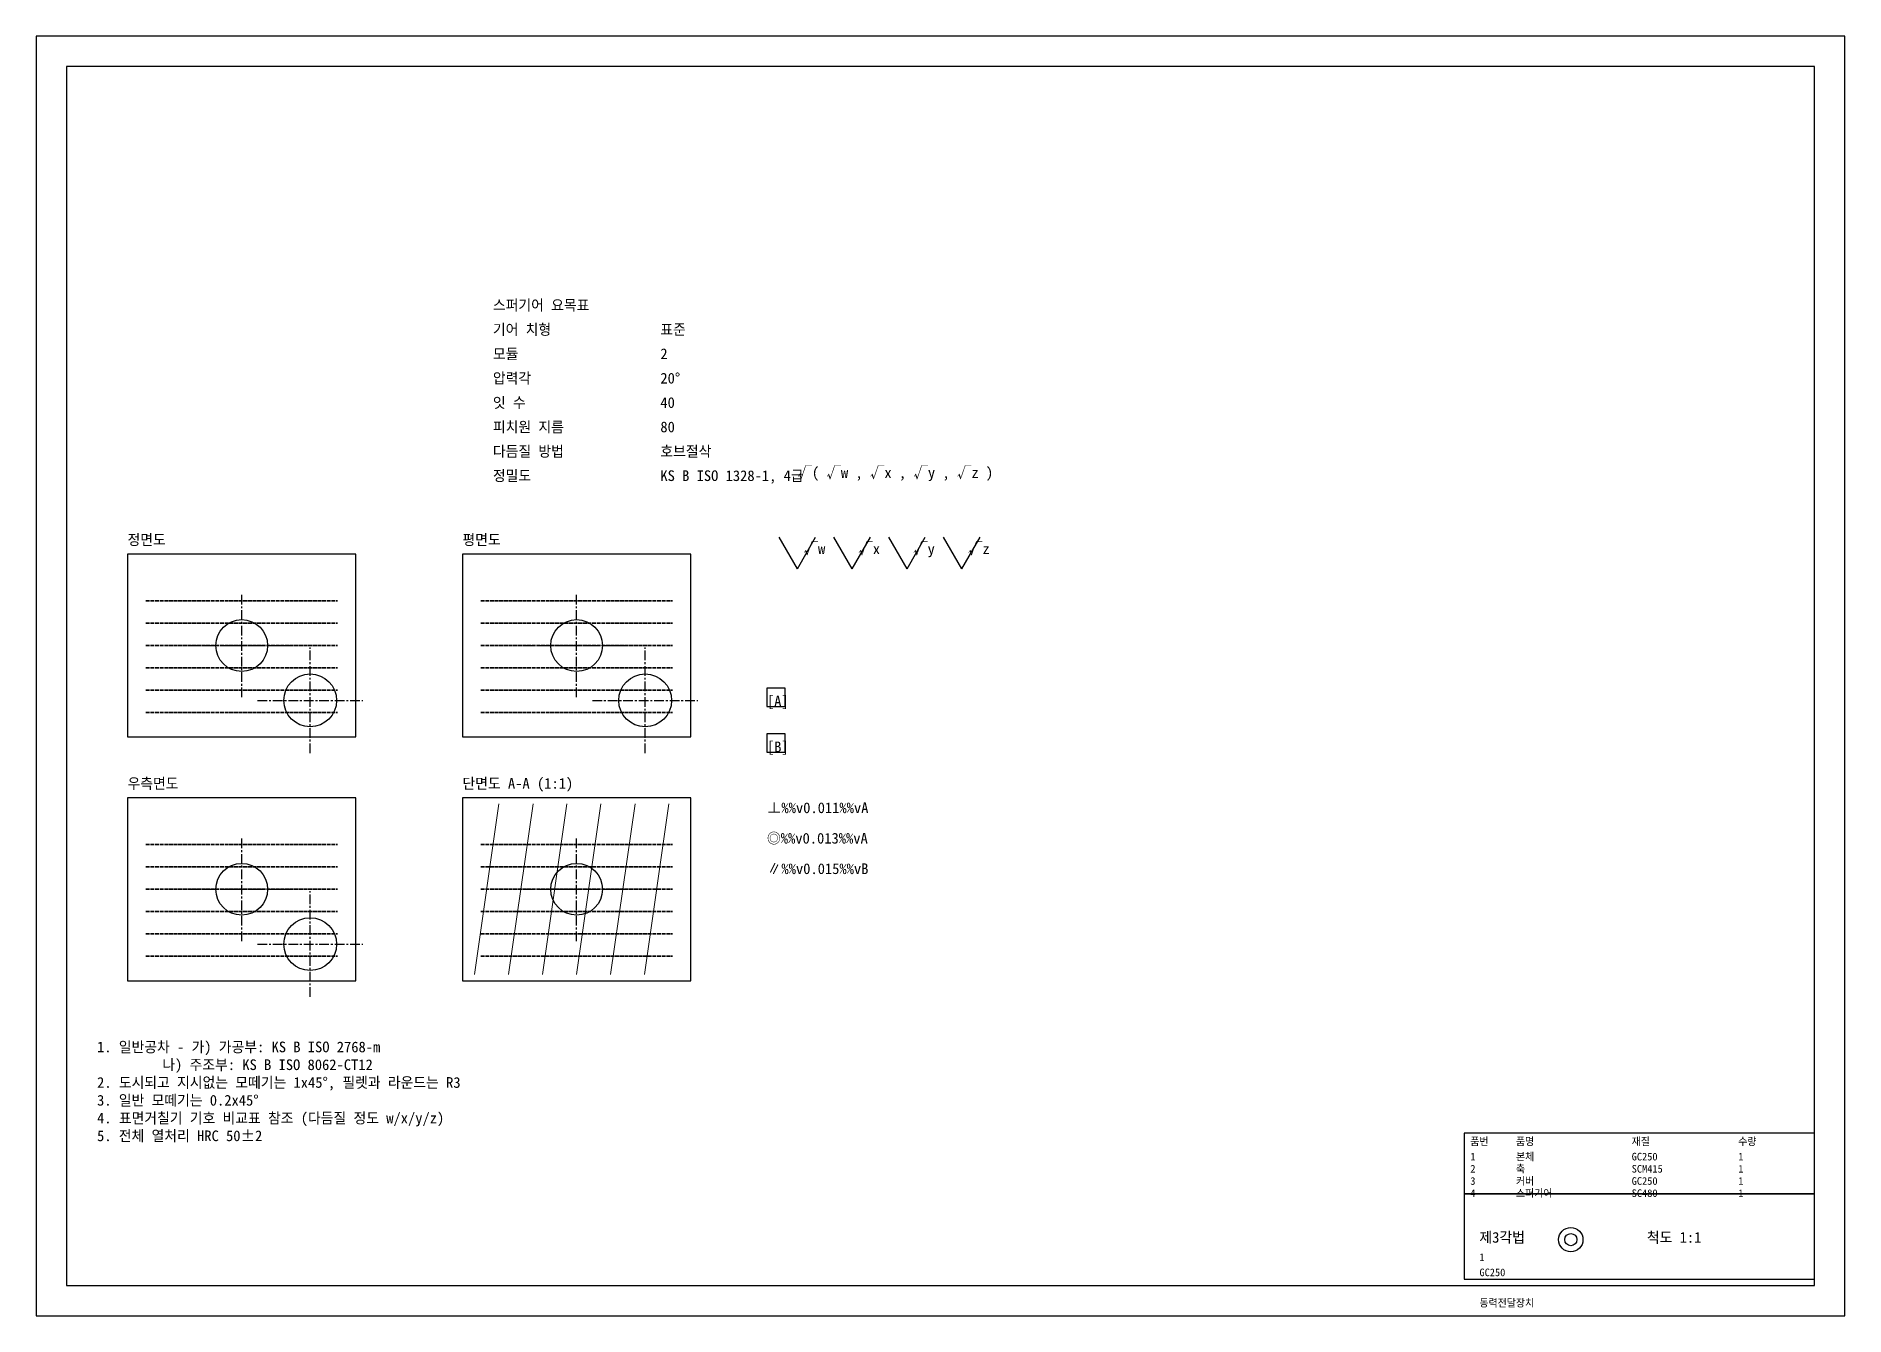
# Model space of a CAD drawing. Header units: millimetres. Extents: x 0 to 594, y 0 to 420.
import ezdxf

# ---------------------------------------------------------------- set-up
doc = ezdxf.new("R2010")
doc.units = ezdxf.units.MM
doc.linetypes.add('CENTER', pattern=[5.08, 3.175, -0.635, 0.635, -0.635])
doc.linetypes.add('DASHED', pattern=[1.524, 1.27, -0.254])
for name, color, linetype, lineweight in [('CENTER', 7, 'CENTER', 25), ('HATCH', 7, 'Continuous', 18), ('은선', 7, 'DASHED', 35)]:
    doc.layers.add(name, color=color, linetype=linetype, lineweight=lineweight)

# ---------------------------------------------------------------- blocks, each defined once
blk = doc.blocks.new('TITLE')
for tag, p in [('PART_NUMBER', (0, 0)), ('MATERIAL', (0, -5)), ('DESIGNER', (0, -10)), ('DESCRIPTION', (0, -15))]:
    blk.add_attdef(tag, p, '', height=2.5)
blk = doc.blocks.new('*U1')
blk.add_blockref('TITLE', (0, 0)).add_auto_attribs({'PART_NUMBER': '1', 'MATERIAL': 'GC250', 'DESCRIPTION': '동력전달장치'})

msp = doc.modelspace()

# ---------------------------------------------------------------- linework, layer by layer
for p, q in [((250, 245.2), (244, 255.59)), ((250, 245.2), (256, 255.59)), ((268, 245.2), (262, 255.59)), ((268, 245.2), (274, 255.59)), ((286, 245.2), (280, 255.59)), ((286, 245.2), (292, 255.59)), ((304, 245.2), (298, 255.59)), ((304, 245.2), (310, 255.59))]:
    msp.add_line(p, q)
for points in [[(0, 0), (594, 0), (594, 420), (0, 420)], [(10, 10), (584, 10), (584, 410), (10, 410)], [(30, 190), (105, 190), (105, 250), (30, 250)], [(140, 190), (215, 190), (215, 250), (140, 250)], [(240, 200), (246, 200), (246, 206), (240, 206)], [(240, 185), (246, 185), (246, 191), (240, 191)], [(30, 110), (105, 110), (105, 170), (30, 170)], [(140, 110), (215, 110), (215, 170), (140, 170)], [(469, 40), (584, 40), (584, 60), (469, 60)], [(469, 12), (584, 12), (584, 40), (469, 40)]]:
    msp.add_lwpolyline(points, close=True)
for centre, radius in [((67.5, 220), 8.5), ((177.5, 220), 8.5), ((90, 202), 8.67), ((200, 202), 8.67), ((67.5, 140), 8.5), ((177.5, 140), 8.5), ((90, 122), 8.67), ((504, 25), 4), ((504, 25), 2)]:
    msp.add_circle(centre, radius)
at = {"layer": 'CENTER'}
for p, q in [((67.5, 203), (67.5, 237)), ((177.5, 203), (177.5, 237)), ((50.5, 220), (84.5, 220)), ((160.5, 220), (194.5, 220)), ((90, 184.67), (90, 219.33)), ((200, 184.67), (200, 219.33)), ((72.67, 202), (107.33, 202)), ((182.67, 202), (217.33, 202)), ((67.5, 123), (67.5, 157)), ((177.5, 123), (177.5, 157)), ((50.5, 140), (84.5, 140)), ((90, 104.67), (90, 139.33)), ((160.5, 140), (194.5, 140)), ((72.67, 122), (107.33, 122))]:
    msp.add_line(p, q, dxfattribs=at)
at = {"layer": 'HATCH'}
for p, q in [((144, 112), (152, 168)), ((155.17, 112), (163.17, 168)), ((166.33, 112), (174.33, 168)), ((177.5, 112), (185.5, 168)), ((188.67, 112), (196.67, 168)), ((199.83, 112), (207.83, 168))]:
    msp.add_line(p, q, dxfattribs=at)
at = {"layer": '은선'}
for p, q in [((36, 234.67), (99, 234.67)), ((146, 234.67), (209, 234.67)), ((36, 227.33), (99, 227.33)), ((146, 227.33), (209, 227.33)), ((36, 220), (99, 220)), ((146, 220), (209, 220)), ((36, 212.67), (99, 212.67)), ((146, 212.67), (209, 212.67)), ((36, 205.33), (99, 205.33)), ((146, 205.33), (209, 205.33)), ((36, 198), (99, 198)), ((146, 198), (209, 198)), ((36, 154.67), (99, 154.67)), ((146, 154.67), (209, 154.67)), ((36, 147.33), (99, 147.33)), ((146, 147.33), (209, 147.33)), ((36, 140), (99, 140)), ((146, 140), (209, 140)), ((36, 132.67), (99, 132.67)), ((146, 132.67), (209, 132.67)), ((36, 125.33), (99, 125.33)), ((146, 125.33), (209, 125.33)), ((36, 118), (99, 118)), ((146, 118), (209, 118))]:
    msp.add_line(p, q, dxfattribs=at)

# ---------------------------------------------------------------- block references
msp.add_blockref('*U1', (474, 18))

# ---------------------------------------------------------------- texts
for s, height, p in [('스퍼기어 요목표', 3.5, (150, 330)), ('기어 치형', 3.5, (150, 322)), ('표준', 3.5, (205, 322)), ('모듈', 3.5, (150, 314)), ('2', 3.5, (205, 314)), ('압력각', 3.5, (150, 306)), ('20°', 3.5, (205, 306)), ('잇 수', 3.5, (150, 298)), ('40', 3.5, (205, 298)), ('피치원 지름', 3.5, (150, 290)), ('80', 3.5, (205, 290)), ('다듬질 방법', 3.5, (150, 282)), ('호브절삭', 3.5, (205, 282)), ('√( √w , √x , √y , √z )', 3.5, (250, 275)), ('정밀도', 3.5, (150, 274)), ('KS B ISO 1328-1, 4급', 3.5, (205, 274)), ('정면도', 3.5, (30, 253)), ('평면도', 3.5, (140, 253)), ('√w', 3.5, (252, 250)), ('√x', 3.5, (270, 250)), ('√y', 3.5, (288, 250)), ('√z', 3.5, (306, 250)), ('[A]', 3.5, (240, 200)), ('[B]', 3.5, (240, 185)), ('우측면도', 3.5, (30, 173)), ('단면도 A-A (1:1)', 3.5, (140, 173)), ('⊥%%v0.011%%vA', 3.5, (240, 165)), ('◎%%v0.013%%vA', 3.5, (240, 155)), ('∥%%v0.015%%vB', 3.5, (240, 145)), ('품번', 2.5, (471, 56)), ('품명', 2.5, (486, 56)), ('본체', 2.5, (486, 51)), ('재질', 2.5, (524, 56)), ('GC250', 2.5, (524, 51)), ('수량', 2.5, (559, 56)), ('2', 2.5, (471, 47)), ('1', 2.5, (471, 51)), ('축', 2.5, (486, 47)), ('SCM415', 2.5, (524, 47)), ('1', 2.5, (559, 51)), ('1', 2.5, (559, 47)), ('3', 2.5, (471, 43)), ('스퍼기어', 2.5, (486, 39)), ('커버', 2.5, (486, 43)), ('GC250', 2.5, (524, 43)), ('1', 2.5, (559, 43)), ('4', 2.5, (471, 39)), ('SC480', 2.5, (524, 39)), ('1', 2.5, (559, 39)), ('제3각법', 3.5, (474, 24)), ('척도 1:1', 3.5, (529, 24))]:
    msp.add_text(s, height=height).set_placement(p)
at = {"insert": (20, 90), "char_height": 3.5, "attachment_point": 1}
msp.add_mtext('1. 일반공차 - 가) 가공부: KS B ISO 2768-m\\P         나) 주조부: KS B ISO 8062-CT12\\P2. 도시되고 지시없는 모떼기는 1x45°, 필렛과 라운드는 R3\\P3. 일반 모떼기는 0.2x45°\\P4. 표면거칠기 기호 비교표 참조 (다듬질 정도 w/x/y/z)\\P5. 전체 열처리 HRC 50±2', dxfattribs=at)

doc.saveas('drawing.dxf')
